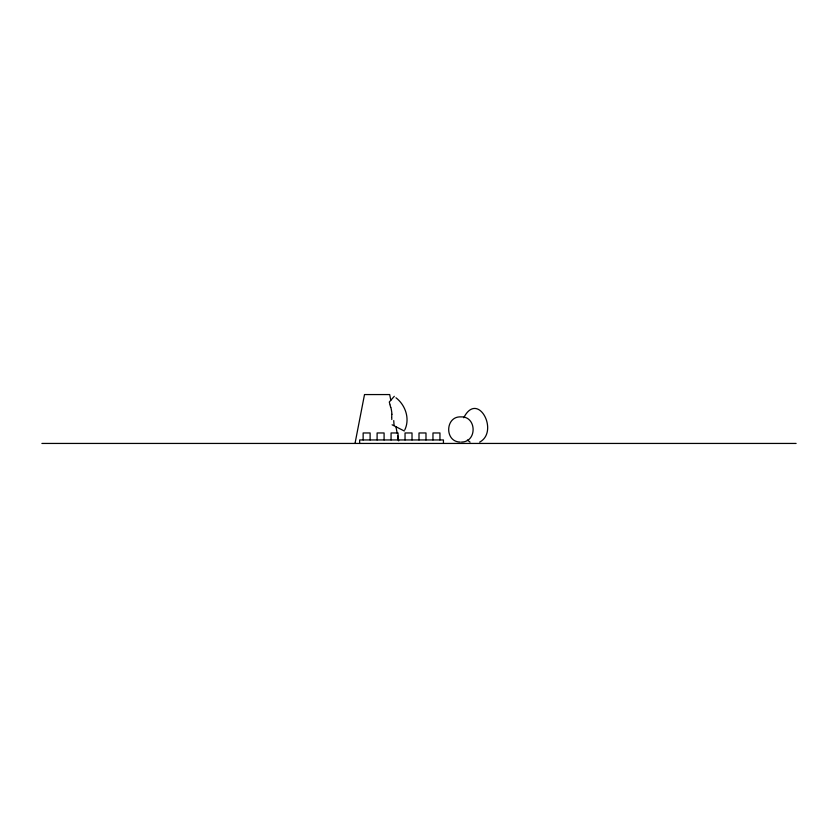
<?xml version="1.0" encoding="UTF-8"?>
<svg xmlns="http://www.w3.org/2000/svg" width="838" height="838" viewBox="0 0 838 838"><rect width="100%" height="100%" fill="white"/><g stroke="black" fill="none" stroke-linecap="round" stroke-linejoin="round"><path stroke-width="1.26" d="M391.765 417.481L391.775 419.513M355.019 443.438L364.509 394.562L389.691 394.562L390.801 400.281M463.76 417.753C477.744 390.236 499.553 431.486 479.682 442.108M404.796 429.894C410.117 418.738 405.487 405.11 395.976 397.788M394.31 396.311L389.293 401.999L389.974 404.649M461.518 442.045C477.377 442.055 476.749 416.098 460.9 416.884C445.051 416.098 444.423 442.055 460.282 442.045M41.9 443.438L796.1 443.438M392.121 424.803L404.283 430.994M470.045 442.108L467.363 440.002M390.089 405.1L390.644 407.32M395.945 426.752L397.191 433.173M397.683 435.739L398.689 440.872M391.713 414.307L391.765 416.79M443.438 443.438L443.438 439.95L359.638 439.95L359.638 443.438M439.95 439.95L439.95 432.963L432.974 432.963L432.963 439.95M425.987 439.95L425.987 432.963L419.01 432.963L419 439.95M412.013 439.95L412.013 432.963L405.047 432.963L405.037 439.95M398.05 439.95L398.05 432.963L391.074 432.963L391.063 439.95M384.087 439.95L384.087 432.963L377.11 432.963L377.1 439.95M370.113 439.95L370.113 432.963L363.147 432.963L363.137 439.95M390.833 407.258A19.023 8.663 77.9 0 1 391.943 414.412M394.101 425.096A25.088 10.821 79.9 0 1 393.766 420.582"/></g></svg>
